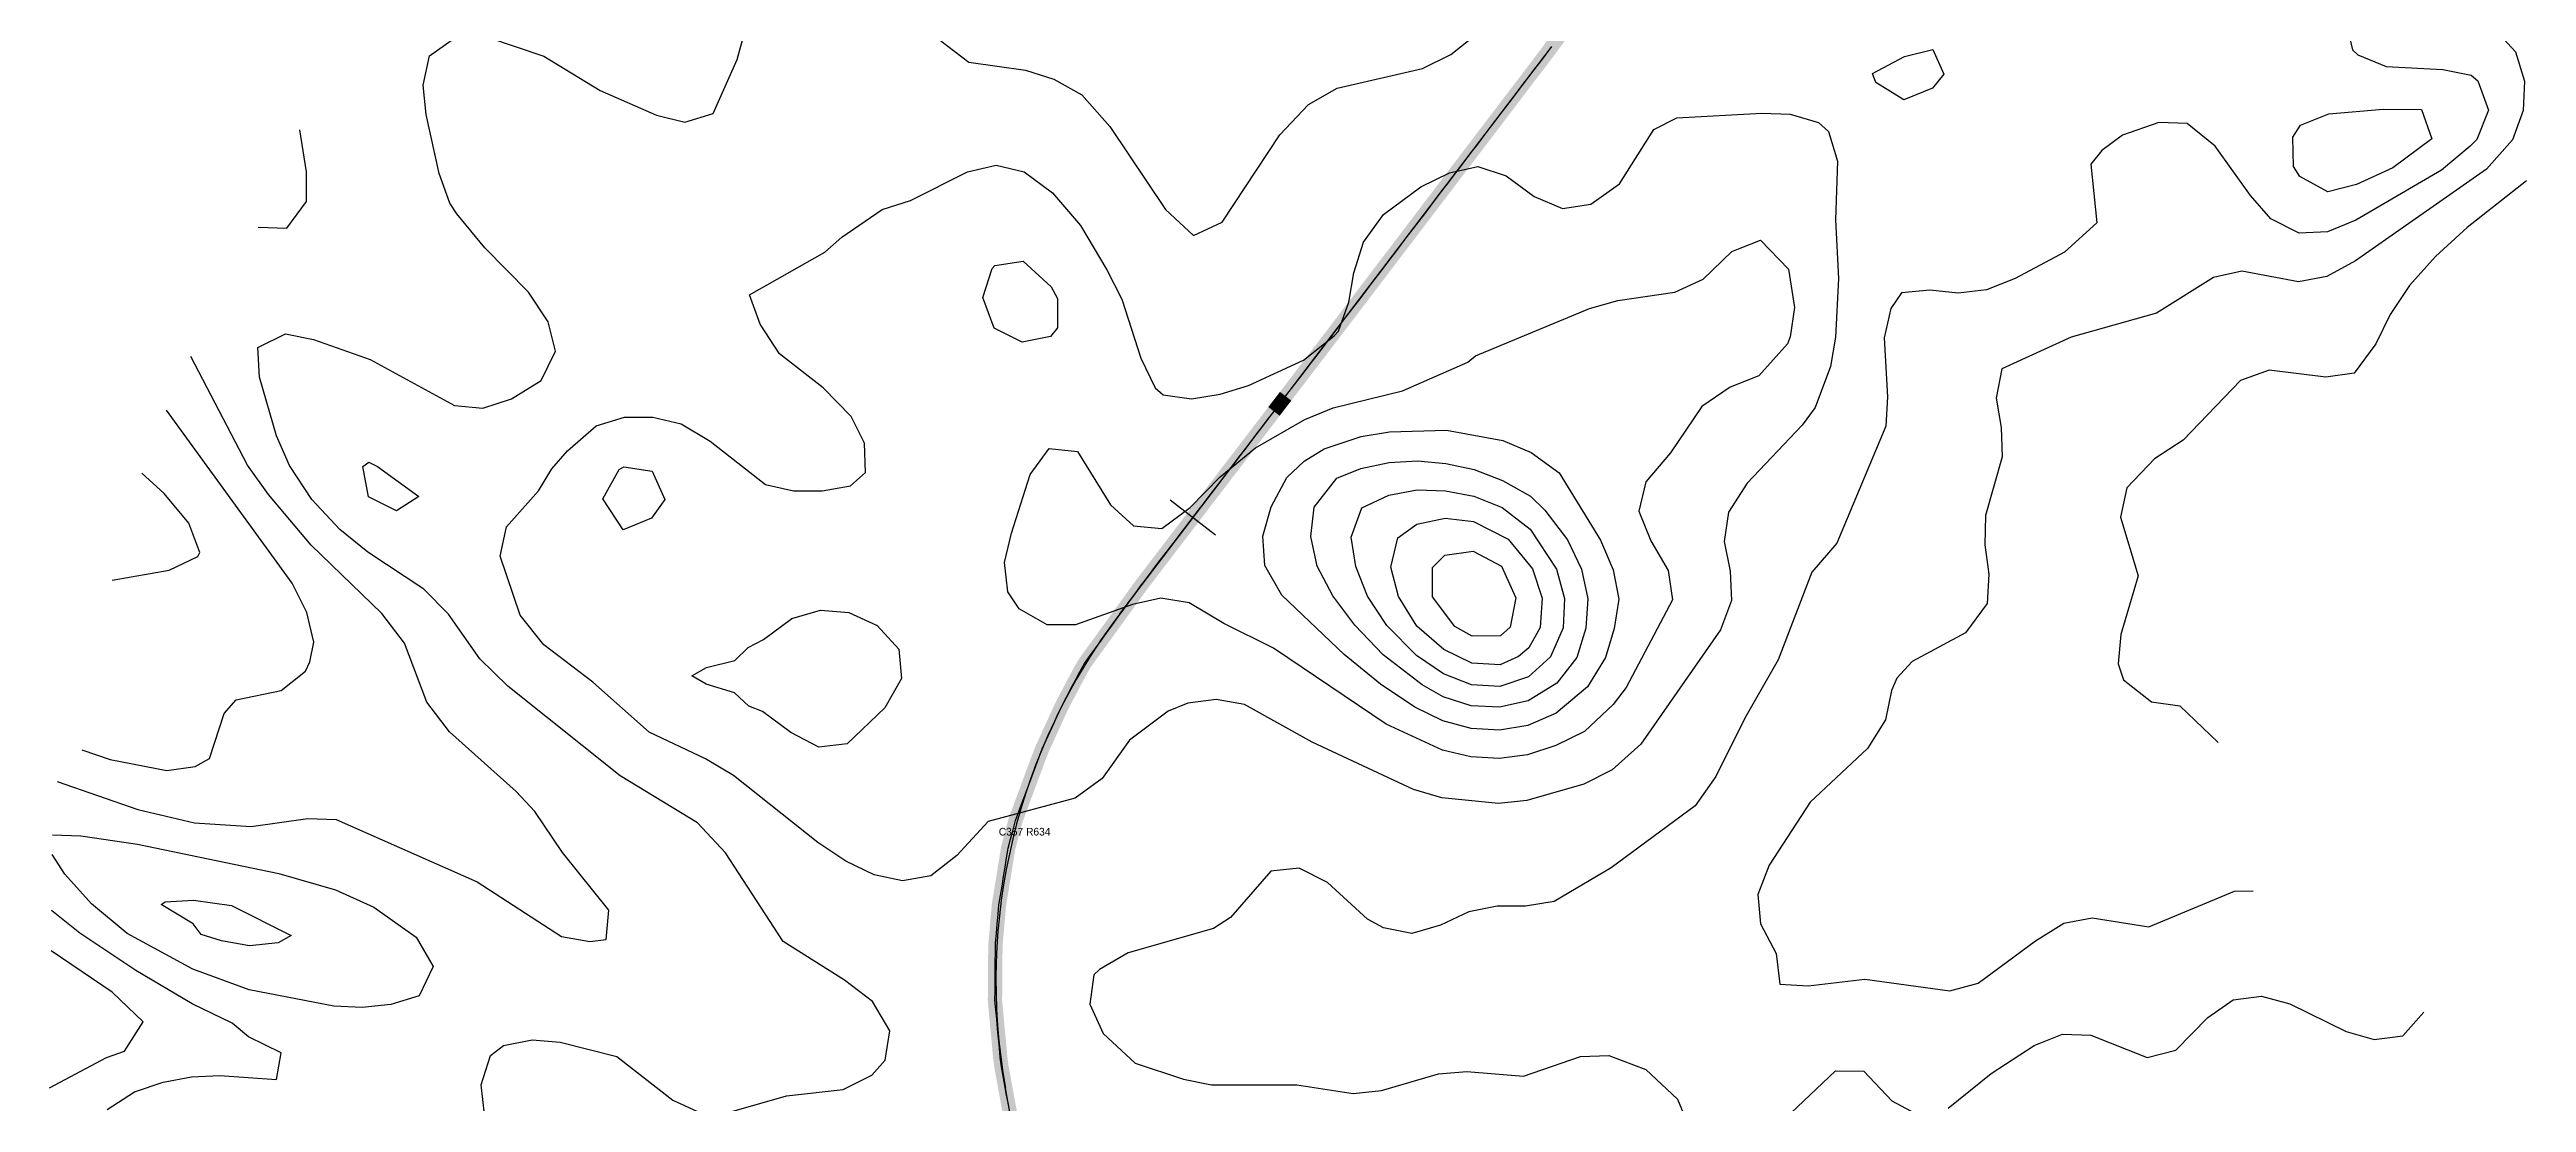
# Model space of a CAD drawing. Header units: metres. Extents: x 697254 to 930473, y 8023396 to 8227001.
# Drawn here: x 760198 to 762792, y 8180172 to 8181275 of the extents above; entities that cross this region are included whole.
import ezdxf

# ---------------------------------------------------------------- set-up
doc = ezdxf.new("R2010")
doc.units = ezdxf.units.M
for name, color, linetype in [('ALIGNMENT_FITTED', 4, 'Continuous'), ('CENTRELINE', 7, 'Continuous'), ('CHAINAGE', 7, 'Continuous'), ('CONTOUR_10M', 33, 'Continuous'), ('CONTOUR_INDEX_50M', 34, 'Continuous'), ('CURVE_LABELS', 4, 'Continuous'), ('GRADE_0-4', 3, 'Continuous'), ('GRADE_4-6', 2, 'Continuous'), ('GRADE_6-8', 30, 'Continuous')]:
    doc.layers.add(name, color=color, linetype=linetype)

msp = doc.modelspace()

# ---------------------------------------------------------------- linework, layer by layer
at = {"layer": 'ALIGNMENT_FITTED'}
for p, q in [((761318.8, 8180683.9), (761769.6, 8181275.2)), ((761221.5, 8180062.5), (761199, 8180187.2))]:
    msp.add_line(p, q, dxfattribs=at)
msp.add_arc((761823.3, 8180299.4), 634.2, 142.6862, -169.8131, dxfattribs=at)
at = {"layer": 'CENTRELINE'}
msp.add_polyline3d([(761202.1, 8180170.1, 1149.1), (761200.3, 8180180, 1148.3), (761198.5, 8180189.8, 1147.8), (761196.7, 8180199.7, 1147.5), (761194.9, 8180209.5, 1147.1), (761193.6, 8180219.4, 1146.7), (761192.7, 8180229.4, 1146.3), (761191.8, 8180239.4, 1145.9), (761190.8, 8180249.3, 1145.5), (761189.9, 8180259.3, 1145.2), (761189, 8180269.2, 1144.9), (761188.1, 8180279.2, 1144.7), (761188.2, 8180289.2, 1144.6), (761188.2, 8180299.2, 1144.5), (761188.3, 8180309.2, 1144.5), (761188.4, 8180319.2, 1144.6), (761188.5, 8180329.2, 1144.7), (761188.8, 8180339.2, 1144.8), (761189.7, 8180349.2, 1145), (761190.5, 8180359.2, 1145.2), (761191.4, 8180369.1, 1145.5), (761192.3, 8180379.1, 1145.8), (761193.9, 8180389, 1146.2), (761195.5, 8180398.8, 1146.6), (761197.1, 8180408.7, 1146.8), (761198.7, 8180418.6, 1147), (761200.3, 8180428.5, 1147.1), (761201.9, 8180438.3, 1147.6), (761204.4, 8180448, 1148.1), (761207, 8180457.7, 1148.5), (761209.6, 8180467.3, 1149.1), (761213, 8180476.7, 1149.8), (761216.5, 8180486.1, 1150.4), (761220, 8180495.5, 1151.1), (761223.4, 8180504.9, 1151.7), (761226.9, 8180514.3, 1152.3), (761230.4, 8180523.6, 1152.8), (761233.9, 8180533, 1153.2), (761237.5, 8180542.3, 1153.6), (761241.7, 8180551.4, 1153.8), (761245.8, 8180560.5, 1154.1), (761250, 8180569.6, 1154.4), (761254.1, 8180578.7, 1154.7), (761258.3, 8180587.8, 1155.1), (761263, 8180596.7, 1155.5), (761267.7, 8180605.5, 1156), (761272.3, 8180614.4, 1156.4), (761277, 8180623.2, 1156.8), (761282, 8180631.9, 1157.3), (761287.8, 8180640, 1157.8), (761293.7, 8180648.1, 1158.3), (761299.6, 8180656.2, 1158.7), (761305.4, 8180664.3, 1159), (761311.3, 8180672.4, 1159.4), (761317.2, 8180680.5, 1159.9), (761323, 8180688.6, 1160.3), (761328.9, 8180696.7, 1160.7), (761334.8, 8180704.8, 1161.1), (761340.6, 8180712.9, 1161.4), (761346.7, 8180720.9, 1161.7), (761352.8, 8180728.8, 1162), (761358.8, 8180736.8, 1162.1), (761364.9, 8180744.7, 1161.7), (761371, 8180752.7, 1161.3), (761377.1, 8180760.6, 1161), (761383.1, 8180768.6, 1160.9), (761389.2, 8180776.5, 1160.5), (761395.3, 8180784.5, 1160.4), (761401.4, 8180792.4, 1160.8), (761407.4, 8180800.4, 1161.2), (761413.5, 8180808.3, 1161.2), (761419.6, 8180816.3, 1161.1), (761425.7, 8180824.2, 1160.7), (761431.7, 8180832.2, 1160.3), (761437.8, 8180840.1, 1159.8), (761443.9, 8180848.1, 1159.3), (761450, 8180856, 1158.8), (761456, 8180863.9, 1158.1), (761462.1, 8180871.9, 1157.3), (761468.2, 8180879.8, 1156.4), (761474.3, 8180887.8, 1155.4), (761480.3, 8180895.7, 1154.6), (761486.4, 8180903.7, 1153.6), (761492.5, 8180911.6, 1152.6), (761498.6, 8180919.6, 1151.7), (761504.7, 8180927.5, 1151.3), (761510.7, 8180935.5, 1150.7), (761516.8, 8180943.4, 1150.1), (761522.9, 8180951.4, 1149.9), (761529, 8180959.3, 1149.7), (761535, 8180967.3, 1149.3), (761541.1, 8180975.2, 1148.7), (761547.2, 8180983.2, 1148.6), (761553.2, 8180991.1, 1149.2), (761559.3, 8180999.1, 1149.8), (761565.4, 8181007.1, 1150.4), (761571.4, 8181015, 1151), (761577.5, 8181023, 1151.3), (761583.5, 8181030.9, 1151.8), (761589.6, 8181038.9, 1152.3), (761595.6, 8181046.9, 1152.7), (761601.7, 8181054.8, 1152.8), (761607.8, 8181062.8, 1152.7), (761613.8, 8181070.7, 1152.7), (761619.9, 8181078.7, 1152.7), (761625.9, 8181086.7, 1152.7), (761632, 8181094.6, 1152.7), (761638.1, 8181102.6, 1152.5), (761644.1, 8181110.6, 1152.2), (761650.2, 8181118.5, 1151.9), (761656.2, 8181126.5, 1151.6), (761662.3, 8181134.4, 1151.3), (761668.3, 8181142.4, 1150.8), (761674.4, 8181150.4, 1150.4), (761680.5, 8181158.3, 1150.1), (761686.5, 8181166.3, 1149.8), (761692.6, 8181174.2, 1149.3), (761698.6, 8181182.2, 1148.7), (761704.7, 8181190.2, 1148.2), (761710.8, 8181198.1, 1147.8), (761716.8, 8181206.1, 1147.3), (761722.9, 8181214.1, 1146.6), (761728.9, 8181222, 1145.9), (761735, 8181230, 1145.5), (761741, 8181237.9, 1145.1), (761747.1, 8181245.9, 1144.7), (761753.2, 8181253.9, 1144.3), (761759.2, 8181261.8, 1144.1), (761765.3, 8181269.8, 1143.9), (761771.2, 8181277.8, 1143.8)], dxfattribs=at)
at = {"layer": 'CHAINAGE'}
msp.add_line((761419.1, 8180766.2), (761371.5, 8180802.7), dxfattribs=at)
at = {"layer": 'CONTOUR_10M'}
for points, elevation in [([(760910.1, 8180162), (760969.7, 8180179.3), (761029.1, 8180185.8), (761059, 8180200.9), (761073.2, 8180216.4), (761078, 8180247.1), (761059.9, 8180277.9), (761030.5, 8180300.3), (760966.3, 8180340.7), (760905.8, 8180433.7), (760876.7, 8180464.8), (760795.6, 8180514.3), (760678, 8180607.9), (760648.7, 8180636.5), (760615.7, 8180683.3), (760590.2, 8180709.6), (760531.3, 8180748.2), (760501.9, 8180772.2), (760472.6, 8180803.6), (760449.4, 8180839), (760435.6, 8180870), (760417.9, 8180931.7), (760416.1, 8180962.5), (760445, 8180976.8), (760474.6, 8180970.9), (760533.8, 8180950.1), (760622.2, 8180901.9), (760651.9, 8180899.1), (760681.7, 8180908.9), (760713, 8180928.1), (760728, 8180958.7), (760720.3, 8180989.6), (760699.6, 8181020.6), (760653.9, 8181067), (760624.6, 8181102.6), (760617.3, 8181113.8), (760606.2, 8181144.7), (760592.4, 8181206.4), (760589.3, 8181237.2), (760596, 8181267.9), (760626.9, 8181289.8)], 1140), ([(760656.6, 8181287.6), (760715.7, 8181267.5), (760774.6, 8181231.8), (760833.7, 8181206), (760863.3, 8181198.5), (760893, 8181207.7), (760918.2, 8181264), (760926.5, 8181294.6)], 1140), ([(761131.4, 8181283.8), (761160.8, 8181261.4), (761220.1, 8181253.1), (761249.7, 8181243.6), (761279.1, 8181227), (761308.4, 8181193.9), (761366.7, 8181107.2), (761396.1, 8181079.8), (761425.9, 8181093.8), (761486.4, 8181185.2), (761516.5, 8181217.2), (761546.4, 8181234.2), (761635.7, 8181254.6), (761665.5, 8181269.4), (761685.8, 8181285.4)], 1140), ([(762602.2, 8181305.1), (762609.5, 8181274.2), (762615.3, 8181268.9), (762644.9, 8181256.8), (762704.2, 8181253.6), (762733.8, 8181247.6), (762741, 8181241.9), (762752, 8181211), (762739.7, 8181180.4), (762732.9, 8181173.4), (762702.9, 8181148.2), (762613.2, 8181095.8), (762583.4, 8181083.6), (762553.7, 8181082.3), (762524.2, 8181097.4), (762502.8, 8181121.8), (762465.8, 8181173.4), (762436.4, 8181197.2), (762406.7, 8181198.3), (762368.9, 8181184.9), (762347, 8181168.7), (762335.6, 8181154.5), (762342, 8181093), (762308.2, 8181062.6), (762256.3, 8181034.9), (762226.5, 8181023), (762196.8, 8181019.6), (762167.1, 8181022.6), (762137.4, 8181019.8), (762126.1, 8181003.3), (762119.1, 8180972.6), (762122.8, 8180911.1), (762121.1, 8180880.3), (762069.5, 8180757.9), (762043.4, 8180727.5), (762008.4, 8180635.7), (761973.2, 8180574.6), (761942.9, 8180513.4), (761921.4, 8180482.9), (761833.3, 8180417.9), (761773.5, 8180382.6), (761743.8, 8180377.7), (761714.1, 8180377.6), (761684.3, 8180371.8), (761654.5, 8180357.7), (761624.7, 8180349.1), (761595.1, 8180355.2), (761578.2, 8180364.1), (761536.3, 8180402.5), (761506.8, 8180417.5), (761477.1, 8180414.4), (761434.8, 8180365.8), (761417, 8180354.4), (761327.6, 8180329), (761297.7, 8180311.4), (761291.8, 8180306), (761287.6, 8180275.3), (761301.4, 8180244.4), (761334.8, 8180213.2), (761385.4, 8180196.7), (761415, 8180190.7), (761504.1, 8180190.8), (761563.3, 8180181.7), (761593, 8180184.7), (761652.6, 8180202.1), (761682.3, 8180204.5), (761741.6, 8180199.6), (761801.2, 8180220.4), (761830.9, 8180221.5), (761869.5, 8180206.8), (761902.9, 8180175.6), (761918.9, 8180137.1)], 1140), ([(762764, 8181290), (762780.5, 8181272.2), (762789.8, 8181241.3), (762788.3, 8181210.6), (762777.2, 8181179.9), (762749.9, 8181149.5), (762612.7, 8181053.3), (762582.8, 8181036.9), (762553.1, 8181031.3), (762493.9, 8181042.5), (762464.1, 8181035.8), (762404.3, 8180998.5), (762314.9, 8180973.4), (762242.6, 8180940.4), (762236.5, 8180909.7), (762241.8, 8180878.9), (762242.8, 8180848.1), (762225.2, 8180786.8), (762224.7, 8180756.1), (762229, 8180725.3), (762227.2, 8180694.5), (762204.3, 8180664), (762148.7, 8180634), (762132.5, 8180616.3), (762126.8, 8180603.5), (762120.8, 8180572.8), (762101.9, 8180542.8), (762041.9, 8180486.7), (761998.7, 8180420.5), (761986.9, 8180389.9), (761989.8, 8180359.1), (762006.2, 8180328.1), (762009.9, 8180296), (762039.6, 8180294.3), (762099, 8180301.4), (762187.9, 8180289), (762217.7, 8180297), (762277.6, 8180341.5), (762307.5, 8180359.9), (762337.2, 8180365.5), (762396.5, 8180356), (762486, 8180393.3), (762505.7, 8180393.9)], 1130), ([(760416.7, 8181088.7), (760446.4, 8181087.6), (760467, 8181115.6), (760467, 8181146.4), (760460.3, 8181190.4)], 1130), ([(762791.8, 8181137), (762729.9, 8181088.2), (762696.6, 8181057.9), (762669.3, 8181027.5), (762649.2, 8180997), (762634.2, 8180966.4), (762611.3, 8180935.8), (762581.6, 8180931.5), (762522.3, 8180939), (762492.5, 8180928.1), (762432.3, 8180865.6), (762402.2, 8180846.2), (762373.2, 8180815.8), (762366.8, 8180785.1), (762385.2, 8180723.4), (762366.9, 8180662.1), (762364.3, 8180631.3), (762369.9, 8180614.7), (762399.3, 8180591.5), (762429, 8180587.3), (762469, 8180549)], 1120), ([(761968.4, 8181066.7), (761989.7, 8181074.9), (762019, 8181044.8), (762025.4, 8181004.5), (762020.7, 8180973.8), (762018, 8180966.6), (761987.9, 8180932.8), (761958.1, 8180921.1), (761928.2, 8180900.9), (761895.4, 8180852.3), (761869.7, 8180821.9), (761862.4, 8180791.2), (761875, 8180760.3), (761893.2, 8180729.3), (761897.6, 8180698.5), (761849.1, 8180606.8), (761835.4, 8180589), (761805.3, 8180560.7), (761775.5, 8180546), (761745.7, 8180536.2), (761716, 8180532.4), (761686.3, 8180534.1), (761656.7, 8180541), (761597.7, 8180568.4), (761479.9, 8180648), (761427.9, 8180673.5), (761391.4, 8180695.4), (761361.8, 8180700.2), (761332, 8180693.4), (761272.4, 8180672.3), (761242.8, 8180672.2), (761213.3, 8180689.1), (761201.6, 8180706.9), (761198.1, 8180737.7), (761205.3, 8180768.4), (761224.9, 8180829.7), (761245, 8180856.8), (761274.6, 8180853.8), (761309.2, 8180797.9), (761333, 8180775.8), (761362.7, 8180773.2), (761392.6, 8180795), (761424, 8180827.3), (761460.8, 8180857.6), (761512.5, 8180887.3), (761542.3, 8180899.6), (761614.9, 8180917.2), (761683.1, 8180947.2), (761691.4, 8180953.8), (761810.7, 8181003.5), (761840.5, 8181012), (761900, 8181020.4), (761929.8, 8181034.1), (761959.8, 8181063), (761968.4, 8181066.7)], 1160), ([(761185.1, 8181045.5), (761187.9, 8181048.6), (761217.7, 8181053), (761247, 8181026.2), (761253.5, 8181013.9), (761253.6, 8180983.1), (761246.4, 8180974.3), (761216.6, 8180968.1), (761187.1, 8180982.7), (761175.3, 8181014.8), (761185.1, 8181045.5)], 1160), ([(760206.2, 8180508.1), (760290.6, 8180479), (760349.8, 8180465.1), (760409.1, 8180461), (760468.6, 8180469.6), (760498.3, 8180468.4), (760645.9, 8180403.2), (760734.2, 8180346.1), (760763.9, 8180340.9), (760781.1, 8180343), (760783.8, 8180373.7), (760735.3, 8180433.8), (760706.1, 8180477), (760686.8, 8180497.9), (760616.8, 8180560.2), (760593, 8180591.3), (760569.8, 8180653.1), (760545.9, 8180684.1), (760472.1, 8180755.7), (760427.3, 8180808.6), (760405.5, 8180839.6), (760346, 8180953.2)], 1130), ([(760232, 8180541.5), (760261.6, 8180531.4), (760320.8, 8180519.7), (760350.5, 8180523.8), (760365.6, 8180532.5), (760380.9, 8180579.4), (760393.5, 8180593.7), (760440.5, 8180603.6), (760466.1, 8180623.6), (760470.6, 8180633.7), (760474.9, 8180654.2), (760467.5, 8180685.1), (760452, 8180716), (760320.5, 8180897)], 1120), ([(761532.9, 8180856.7), (761571.6, 8180869.4), (761601.4, 8180874.2), (761660.8, 8180876.1), (761720, 8180865.4), (761749.5, 8180852.8), (761778.9, 8180831.3), (761822.1, 8180760.9), (761835.3, 8180730), (761841.3, 8180699.2), (761836.6, 8180668.5), (761827.4, 8180637.9), (761808.6, 8180607.3), (761775.9, 8180579.9), (761746.1, 8180567), (761716.3, 8180562), (761686.7, 8180563.6), (761657.1, 8180571.6), (761627.6, 8180585.9), (761591.9, 8180610), (761553.8, 8180641.2), (761488.5, 8180703.5), (761470.6, 8180734.4), (761468.7, 8180765.2), (761477.2, 8180795.9), (761493.8, 8180826.4), (761512, 8180843.6), (761532.9, 8180856.7)], 1170), ([(761546.2, 8180825.8), (761571.2, 8180836), (761601, 8180842.1), (761630.7, 8180843.9), (761660.3, 8180841.3), (761689.9, 8180834.8), (761719.5, 8180823.4), (761749, 8180806.9), (761763.9, 8180792.4), (761787.6, 8180761.4), (761802.3, 8180730.4), (761808.8, 8180699.6), (761807, 8180668.9), (761797.3, 8180638.2), (761776.3, 8180611.1), (761746.4, 8180592.7), (761716.6, 8180586), (761686.9, 8180587.6), (761657.4, 8180597), (761635.5, 8180609.4), (761594.5, 8180640.7), (761564.8, 8180671.8), (761542, 8180702.8), (761525.6, 8180733.8), (761518.8, 8180764.6), (761522.2, 8180795.3), (761546.2, 8180825.8)], 1180), ([(760263.8, 8180719.2), (760323.3, 8180729.5), (760353.2, 8180743.8), (760355.6, 8180747.9), (760343.9, 8180778.8), (760318.2, 8180809.9), (760294.9, 8180831.1)], 1110), ([(760794.7, 8180834.9), (760799.5, 8180837.6), (760829.2, 8180833), (760842.5, 8180803.5), (760828.6, 8180783.8), (760798.7, 8180771.6), (760777.5, 8180804.3), (760794.7, 8180834.9)], 1160), ([(761572.2, 8180794.7), (761600.6, 8180808.1), (761630.3, 8180813.5), (761660, 8180812.5), (761689.6, 8180807), (761719.1, 8180795.1), (761748.5, 8180772.5), (761776, 8180730.7), (761784.4, 8180699.9), (761783, 8180669.1), (761769.8, 8180638.6), (761746.7, 8180617.8), (761716.9, 8180607.6), (761687.2, 8180609.5), (761657.7, 8180621.1), (761629.4, 8180640.3), (761598.5, 8180671.4), (761578.1, 8180702.4), (761565.9, 8180733.3), (761561, 8180764.1), (761572.2, 8180794.7)], 1190), ([(761646.2, 8180732.3), (761659.2, 8180745.1), (761688.9, 8180749.4), (761718.4, 8180733.7), (761733.5, 8180700.5), (761727.5, 8180669.8), (761717.5, 8180660.9), (761687.8, 8180660.3), (761669.6, 8180670.5), (761646.1, 8180701.6), (761646.2, 8180732.3)], 1210), ([(760975.5, 8180678.9), (761005.5, 8180687.5), (761035.1, 8180685.3), (761064.7, 8180671.6), (761087.4, 8180646.8), (761090.2, 8180616), (761072.6, 8180585.5), (761033.5, 8180547.8), (761003.8, 8180544.2), (760974.3, 8180559.6), (760944.8, 8180581.6), (760930.5, 8180587.2), (760915.4, 8180601.1), (760885.8, 8180610.2), (760870.5, 8180618.7), (760886, 8180627.7), (760915.8, 8180634.8), (760929.8, 8180648.7), (760945.8, 8180656.8), (760975.5, 8180678.9)], 1160), ([(760201.3, 8180452.5), (760230.9, 8180451.4), (760290.2, 8180442.8), (760438.2, 8180412.1), (760497.4, 8180394.8), (760537.7, 8180376.6), (760582.1, 8180345.4), (760599.7, 8180314.4), (760585, 8180283.8), (760555.3, 8180274.9), (760525.6, 8180271.8), (760495.9, 8180272.9), (760407.1, 8180290.2), (760348, 8180311.8), (760279.4, 8180349), (760241.9, 8180380.2), (760214.2, 8180411.3), (760201, 8180431.9)], 1140), ([(760258.3, 8180164.7), (760287.1, 8180183.4), (760316.9, 8180193.4), (760346.6, 8180198.9), (760376.3, 8180200.3), (760435.6, 8180196.1), (760440.8, 8180224), (760406.5, 8180241), (760389.2, 8180255.4), (760347.5, 8180275.6), (760288.6, 8180310.3), (760229.7, 8180349.3), (760200.3, 8180373.2)], 1130), ([(760198.1, 8180187.6), (760257.8, 8180219.3), (760276.7, 8180226), (760296.1, 8180256.5), (760263.6, 8180287.7), (760199.8, 8180330.8)], 1120), ([(762186.4, 8180166.4), (762231.2, 8180202.4), (762276.2, 8180231.7), (762306.1, 8180243.6), (762335.7, 8180242.7), (762394.8, 8180219.2), (762424.6, 8180226.9), (762458, 8180261.1), (762484.6, 8180279.8), (762514.3, 8180283.6), (762543.9, 8180275.6), (762602.9, 8180246.6), (762632.5, 8180238.1), (762662.2, 8180241.9), (762684.2, 8180266.7)], 1140), ([(760656.9, 8180129.2), (760649.9, 8180190.8), (760660, 8180221.4), (760673.5, 8180232), (760703.3, 8180237.9), (760732.9, 8180235.5), (760792.1, 8180220.4), (760850.9, 8180174.5), (760880.4, 8180161.1)], 1140), ([(762008.1, 8180148.4), (762068.2, 8180205.2), (762097.8, 8180205), (762127.1, 8180174), (762156.6, 8180158.3)], 1140)]:
    msp.add_lwpolyline(points, dxfattribs=dict(at, elevation=elevation))
at = {"layer": 'CONTOUR_INDEX_50M'}
for points, elevation in [([(762107, 8181249.6), (762140.4, 8181267.3), (762170.2, 8181274.6), (762181.6, 8181248.7), (762169.7, 8181234.1), (762139.9, 8181222), (762110.4, 8181240.2), (762107, 8181249.6)], 1150), ([(761878.1, 8181190.8), (761902.2, 8181202.9), (761991.3, 8181207.8), (762020.9, 8181206.9), (762050.5, 8181198.2), (762061, 8181188.6), (762070.2, 8181157.8), (762068.3, 8181096.3), (762071.3, 8181034.7), (762068.2, 8180973.3), (762063.1, 8180942.6), (762046.9, 8180899.7), (762033.2, 8180881.4), (761975.8, 8180820.6), (761956.4, 8180790.1), (761951.8, 8180759.4), (761957.9, 8180728.5), (761959.2, 8180697.8), (761948, 8180667.1), (761864.5, 8180547.4), (761834.5, 8180520.3), (761804.7, 8180505.5), (761745.1, 8180488.3), (761715.4, 8180485.1), (761656.1, 8180491.3), (761626.5, 8180499.9), (761520.1, 8180549.3), (761449.5, 8180588.8), (761419.9, 8180594), (761390.2, 8180590.1), (761369.3, 8180581.9), (761328.9, 8180551.6), (761300.2, 8180511.5), (761272.1, 8180490.8), (761180.9, 8180466.2), (761148, 8180430.8), (761120.9, 8180409.5), (761091.1, 8180404.1), (761061.5, 8180410.7), (761032, 8180425), (761002.6, 8180444.5), (760914.4, 8180514.7), (760884.9, 8180532), (760825.9, 8180560), (760767.1, 8180612.1), (760715.7, 8180651.3), (760690.9, 8180682.4), (760669.8, 8180744.1), (760676.5, 8180774.8), (760710.2, 8180812.4), (760724, 8180835.7), (760740.4, 8180854.3), (760770.4, 8180880.5), (760800.2, 8180889.8), (760829.8, 8180889.6), (760859.4, 8180882.6), (760889.7, 8180864.5), (760947.7, 8180819.1), (760977.3, 8180812.7), (761007, 8180812.5), (761036.7, 8180817.7), (761052.4, 8180831.8), (761051.6, 8180862.5), (761037.6, 8180890.5), (761008.3, 8180920.5), (760962.3, 8180955.9), (760942.1, 8180986.9), (760930.9, 8181017.8), (761010, 8181062.5), (761027.6, 8181078.1), (761069.9, 8181107), (761099.7, 8181116.4), (761159.4, 8181146.4), (761189.2, 8181153.6), (761218.8, 8181146.7), (761248.2, 8181124.7), (761277.5, 8181090.4), (761305.2, 8181044), (761321.1, 8181013.1), (761341, 8180951.3), (761355.7, 8180920.4), (761364.4, 8180913.1), (761394, 8180908.8), (761423.8, 8180913.6), (761453.5, 8180922.7), (761511.2, 8180949.2), (761543.2, 8180975), (761547.8, 8180979.6), (761558.7, 8181010.2), (761563.9, 8181040.9), (761574.1, 8181072.8), (761594.9, 8181102), (761634.2, 8181130.7), (761664, 8181145.5), (761693.8, 8181152.1), (761723.3, 8181142.4), (761752.8, 8181120.7), (761782.3, 8181108.2), (761812, 8181112.8), (761842, 8181134.1), (761878.1, 8181190.8)], 1150), ([(762641.6, 8181212.3), (762681.9, 8181211.8), (762692.9, 8181181), (762651.9, 8181150.7), (762613.7, 8181133.2), (762583.9, 8181125.5), (762554.4, 8181141.7), (762548, 8181152), (762547.3, 8181182.7), (762555.1, 8181195.4), (762584.9, 8181207.2), (762641.6, 8181212.3)], 1150), ([(760526.1, 8180838.1), (760532.5, 8180842.4), (760541.6, 8180837.9), (760584.8, 8180806.7), (760561.5, 8180791.7), (760532, 8180806.4), (760526.1, 8180838.1)], 1150), ([(761610, 8180763.5), (761629.9, 8180777.5), (761659.6, 8180783.8), (761689.3, 8180780.6), (761725.5, 8180762.1), (761751.1, 8180731), (761761, 8180700.2), (761759, 8180669.4), (761747, 8180648.3), (761736.2, 8180639), (761717.1, 8180630.5), (761687.5, 8180632), (761658, 8180646.5), (761630, 8180671), (761610.6, 8180702), (761602.8, 8180732.8), (761610, 8180763.5)], 1200), ([(760315, 8180379.3), (760319.1, 8180382.2), (760348.9, 8180384.1), (760388.5, 8180378.4), (760451.1, 8180346.9), (760437.4, 8180339.4), (760407.6, 8180336.2), (760378, 8180341.4), (760357, 8180348.1), (760348.6, 8180359.2), (760315, 8180379.3)], 1150)]:
    msp.add_lwpolyline(points, dxfattribs=dict(at, elevation=elevation))
at = {"layer": 'GRADE_0-4', "const_width": 15}
for points in [[(761716.8, 8181206.1), (761722.9, 8181214.1), (761728.9, 8181222), (761735, 8181230), (761741, 8181237.9), (761747.1, 8181245.9), (761753.2, 8181253.9), (761759.2, 8181261.8), (761765.3, 8181269.8), (761771.2, 8181277.8), (761777.2, 8181285.9), (761783.2, 8181293.9), (761789, 8181302), (761794.7, 8181310.3), (761800.3, 8181318.5), (761805.9, 8181326.8), (761811.5, 8181335.1), (761816.1, 8181344), (761820.7, 8181352.9), (761825.3, 8181361.7), (761830, 8181370.6), (761834.7, 8181379.4), (761839.4, 8181388.2)], [(761510.7, 8180935.5), (761516.8, 8180943.4), (761522.9, 8180951.4), (761529, 8180959.3), (761535, 8180967.3), (761541.1, 8180975.2), (761547.2, 8180983.2), (761553.2, 8180991.1), (761559.3, 8180999.1), (761565.4, 8181007.1), (761571.4, 8181015), (761577.5, 8181023), (761583.5, 8181030.9), (761589.6, 8181038.9), (761595.6, 8181046.9), (761601.7, 8181054.8), (761607.8, 8181062.8), (761613.8, 8181070.7), (761619.9, 8181078.7), (761625.9, 8181086.7), (761632, 8181094.6), (761638.1, 8181102.6), (761644.1, 8181110.6), (761650.2, 8181118.5), (761656.2, 8181126.5), (761662.3, 8181134.4), (761668.3, 8181142.4), (761674.4, 8181150.4), (761680.5, 8181158.3), (761686.5, 8181166.3)], [(761272.3, 8180614.4), (761277, 8180623.2), (761282, 8180631.9), (761287.8, 8180640), (761293.7, 8180648.1), (761299.6, 8180656.2), (761305.4, 8180664.3), (761311.3, 8180672.4), (761317.2, 8180680.5), (761323, 8180688.6), (761328.9, 8180696.7), (761334.8, 8180704.8), (761340.6, 8180712.9), (761346.7, 8180720.9), (761352.8, 8180728.8), (761358.8, 8180736.8), (761364.9, 8180744.7), (761371, 8180752.7), (761377.1, 8180760.6), (761383.1, 8180768.6), (761389.2, 8180776.5), (761395.3, 8180784.5), (761401.4, 8180792.4), (761407.4, 8180800.4), (761413.5, 8180808.3), (761419.6, 8180816.3), (761425.7, 8180824.2)], [(761192.7, 8180229.4), (761191.8, 8180239.4), (761190.8, 8180249.3), (761189.9, 8180259.3), (761189, 8180269.2), (761188.1, 8180279.2), (761188.2, 8180289.2), (761188.2, 8180299.2), (761188.3, 8180309.2), (761188.4, 8180319.2), (761188.5, 8180329.2), (761188.8, 8180339.2), (761189.7, 8180349.2), (761190.5, 8180359.2), (761191.4, 8180369.1), (761192.3, 8180379.1), (761193.9, 8180389), (761195.5, 8180398.8), (761197.1, 8180408.7), (761198.7, 8180418.6), (761200.3, 8180428.5)]]:
    msp.add_lwpolyline(points, dxfattribs=at)
at = {"layer": 'GRADE_4-6', "const_width": 15}
for points in [[(761686.5, 8181166.3), (761692.6, 8181174.2), (761698.6, 8181182.2), (761704.7, 8181190.2), (761710.8, 8181198.1), (761716.8, 8181206.1)], [(761492.5, 8180911.6), (761498.6, 8180919.6), (761504.7, 8180927.5), (761510.7, 8180935.5)], [(761425.7, 8180824.2), (761431.7, 8180832.2), (761437.8, 8180840.1), (761443.9, 8180848.1), (761450, 8180856), (761456, 8180863.9), (761462.1, 8180871.9), (761468.2, 8180879.8), (761474.3, 8180887.8), (761480.3, 8180895.7)], [(761200.3, 8180428.5), (761201.9, 8180438.3), (761204.4, 8180448), (761207, 8180457.7), (761209.6, 8180467.3), (761213, 8180476.7), (761216.5, 8180486.1), (761220, 8180495.5), (761223.4, 8180504.9), (761226.9, 8180514.3), (761230.4, 8180523.6), (761233.9, 8180533), (761237.5, 8180542.3), (761241.7, 8180551.4), (761245.8, 8180560.5), (761250, 8180569.6), (761254.1, 8180578.7), (761258.3, 8180587.8), (761263, 8180596.7), (761267.7, 8180605.5), (761272.3, 8180614.4)], [(761214.3, 8180101.2), (761212.7, 8180111.1), (761211, 8180120.9), (761209.2, 8180130.8), (761207.4, 8180140.6), (761205.6, 8180150.5), (761203.9, 8180160.3), (761202.1, 8180170.1), (761200.3, 8180180), (761198.5, 8180189.8), (761196.7, 8180199.7), (761194.9, 8180209.5), (761193.6, 8180219.4), (761192.7, 8180229.4)]]:
    msp.add_lwpolyline(points, dxfattribs=at)
at = {"layer": 'GRADE_6-8', "const_width": 15}
msp.add_lwpolyline([(761480.3, 8180895.7), (761486.4, 8180903.7), (761492.5, 8180911.6)], dxfattribs=at)

# ---------------------------------------------------------------- texts
at = {"layer": 'CURVE_LABELS'}
msp.add_text('C357 R634', height=8, dxfattribs=at).set_placement((761192.1, 8180451.7))

doc.saveas('drawing.dxf')
